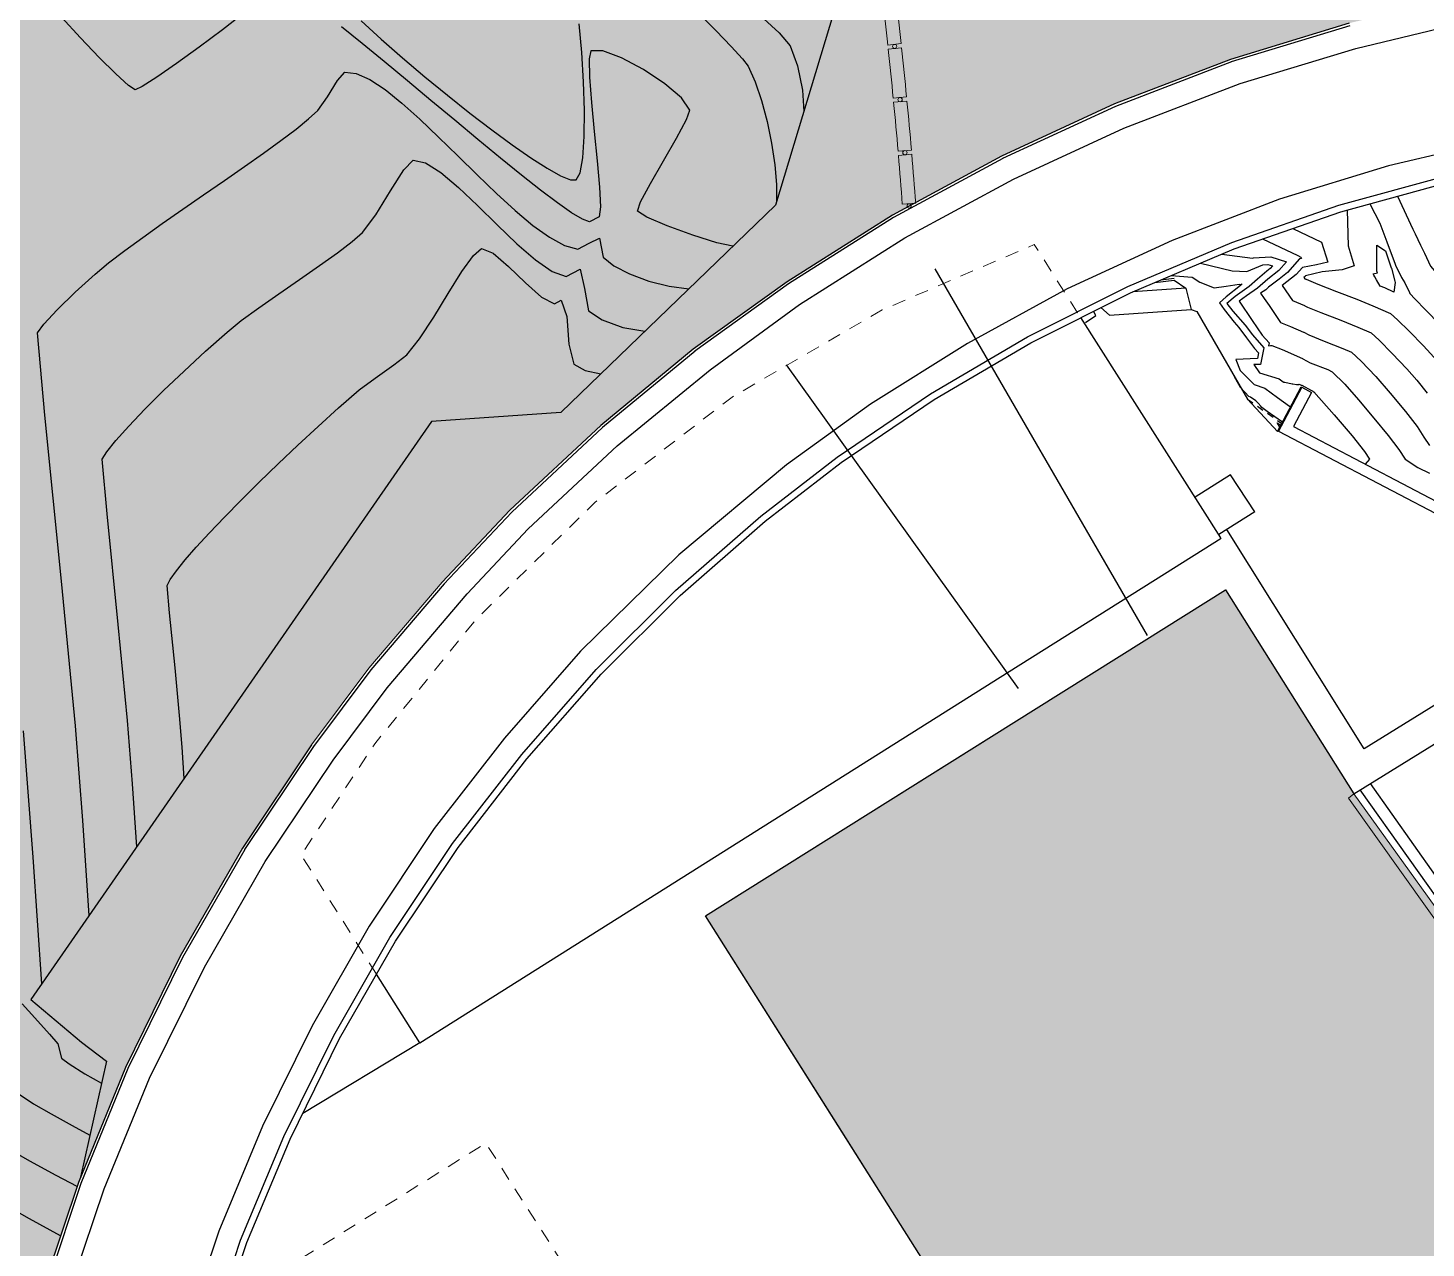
# Model space of a CAD drawing. Header units: millimetres. Extents: x -133 to 63340, y -143 to 109141.
# Drawn here: x 62348.8 to 62411.3, y 108595.5 to 108650 of the extents above; entities that cross this region are included whole.
import ezdxf

# ---------------------------------------------------------------- set-up
doc = ezdxf.new("R2010")
doc.units = ezdxf.units.MM
doc.header["$MEASUREMENT"] = 0
doc.linetypes.add('DOT', pattern=[0.55, 0.3, -0.25])
doc.linetypes.add('TRATTOPUNTO2', pattern=[12.7, 6.35, -3.175, 0, -3.175])
for name, color, linetype in [('assi', 6, 'TRATTOPUNTO2'), ('Bâti', 7, 'Continuous'), ('colore lago', 131, 'Continuous'), ('Couronnement', 7, 'Continuous'), ('curve livello 1m', 2, 'Continuous'), ('curve livello 5m', 7, 'Continuous'), ('LIN010CO', 2, 'Continuous'), ('LIN025CO', 7, 'Continuous'), ('Per+Mod Surf', 7, 'Continuous'), ('TalusHautBas', 7, 'Continuous'), ('TRATTCOLO-32', 255, 'Continuous')]:
    doc.layers.add(name, color=color, linetype=linetype)
doc.layers.add('Colori bordi', color=5, linetype='Continuous', plot=False)
doc.layers.add('no_plot', color=5, linetype='Continuous', plot=False)

# ---------------------------------------------------------------- blocks, each defined once
blk = doc.blocks.new('barrageflott')
at = {"layer": 'TRATTCOLO-32'}
h = blk.add_hatch(color=256, dxfattribs=at)
h.paths.add_polyline_path([(0.293, 0.116, 0.002639), (0.129, 2.309), (-0.469, 2.261, -0.002639), (-0.306, 0.074)])
h.paths.add_polyline_path([(0.114, 2.498, 0.002639), (-0.076, 4.69), (-0.673, 4.635, -0.002639), (-0.485, 2.45)])
h.paths.add_polyline_path([(-0.093, 4.879, 0.002639), (-0.307, 7.068), (-0.904, 7.007, -0.002639), (-0.69, 4.824)])
h.paths.add_polyline_path([(-0.327, 7.257, 0.002639), (-0.566, 9.444), (-1.162, 9.375, -0.002639), (-0.924, 7.195)])
h.paths.add_polyline_path([(-0.588, 9.633, 0.002639), (-0.852, 11.816), (-1.448, 11.741, -0.002639), (-1.184, 9.564)])
h.paths.add_polyline_path([(-0.876, 12.005, 0.002639), (-1.166, 14.185), (-1.76, 14.103, -0.002639), (-1.471, 11.929)])
at = {"layer": 'LIN010CO', "lineweight": 0}
for p, q in [((-0.924, 7.195), (-0.327, 7.257)), ((-0.904, 7.007), (-0.307, 7.068)), ((-0.69, 4.824), (-0.093, 4.879)), ((-0.673, 4.635), (-0.076, 4.69)), ((-0.485, 2.45), (0.114, 2.498)), ((-0.469, 2.261), (0.129, 2.309)), ((-0.306, 0.074), (0.293, 0.116))]:
    blk.add_line(p, q, dxfattribs=at)
for centre in [(-0.615, 7.132), (-0.383, 4.757), (-0.178, 2.38), (0, 0)]:
    blk.add_circle(centre, 0.095, dxfattribs=at)
for radius, start, end in [(207.744, 5.94398, 6.54885), (208.344, 5.94398, 6.54885), (207.744, 5.2868, 5.89167), (208.344, 5.2868, 5.89167), (207.744, 4.62963, 5.2345), (208.344, 4.62963, 5.2345), (207.744, 3.97246, 4.57733), (208.344, 3.97246, 4.57733)]:
    blk.add_arc((-207.55, -14.318), radius, start, end, dxfattribs=at)

msp = doc.modelspace()

# ---------------------------------------------------------------- hatches: boundary and pattern name
at = {"layer": 'colore lago', "linetype": 'Continuous', "lineweight": 0}
for points in [[(62394.5204, 108712.2459), (62395.117, 108711.6764), (62395.6406, 108710.6293), (62394.8002, 108710.3922), (62399.2235, 108704.7825), (62412.5003, 108708.5285), (62413.2067, 108707.6326), (62407.7302, 108697.8512), (62412.1535, 108692.2416), (62412.9472, 108693.6591), (62412.9542, 108692.0976), (62414.0082, 108690.1294), (62414.5077, 108689.1966), (62414.9207, 108688.4253), (62415.1861, 108687.9297), (62415.5083, 108687.3279), (62416.2931, 108686.7942), (62417.1906, 108686.23), (62417.969, 108685.782), (62418.4846, 108685.537), (62419.1884, 108685.4527), (62419.9557, 108685.3699), (62420.4783, 108685.1894), (62421.2527, 108684.8739), (62422.0468, 108684.518), (62422.5163, 108684.2624), (62423.4994, 108683.254), (62424.8803, 108681.83), (62425.6772, 108681.0253), (62426.388, 108680.3128), (62426.9073, 108679.7976), (62427.1296, 108679.5849), (62427.6677, 108679.3514), (62428.2779, 108678.8906), (62429.1097, 108678.186), (62429.7272, 108677.6064), (62430.0884, 108677.2216), (62430.467, 108676.3439), (62430.811, 108675.2778), (62431.1702, 108674.5108), (62431.6141, 108674.232), (62432.1182, 108673.9293), (62432.7182, 108673.2212), (62433.3642, 108672.3188), (62433.9717, 108671.5972), (62434.4688, 108671.2781), (62434.9585, 108671.0103), (62435.4179, 108670.7577), (62435.9831, 108670.3933), (62436.7708, 108669.8635), (62437.6389, 108669.2648), (62438.4457, 108668.6941), (62439.3646, 108668.0159), (62440.4199, 108667.2144), (62441.2951, 108666.53), (62442.2044, 108665.791), (62443.0885, 108665.0571), (62443.8645, 108664.3988), (62444.449, 108663.8865), (62444.7591, 108663.591), (62445.3244, 108662.7111), (62445.8151, 108661.9895), (62446.4679, 108661.7513), (62448.1936, 108661.1408), (62446.5378, 108652.8014), (62446.3027, 108651.6172), (62440.9509, 108652.5219), (62435.4435, 108653.0423), (62429.8796, 108653.2134), (62424.3375, 108653.0217), (62418.7888, 108652.4748), (62413.313, 108651.5404), (62407.8947, 108650.2381), (62402.5829, 108648.6194), (62397.4028, 108646.6292), (62392.3471, 108644.2966), (62387.4709, 108641.6608), (62382.7641, 108638.6807), (62378.5735, 108635.667), (62374.4327, 108632.2574), (62370.3747, 108628.4632), (62367.341, 108625.2477), (62364.0711, 108621.403), (62361.5015, 108617.9735), (62358.4141, 108613.3566), (62355.6386, 108608.5282), (62353.1888, 108603.5582), (62351.0878, 108598.4147), (62349.3183, 108593.1368), (62347.9014, 108587.7584), (62346.8307, 108582.3046), (62346.1263, 108576.8084), (62345.7933, 108571.4278), (62345.8092, 108565.8708), (62346.181, 108560.3104), (62346.9476, 108554.8198), (62348.0569, 108549.3677), (62348.9382, 108546.1575), (62347.7101, 108543.5061), (62343.6536, 108541.931), (62342.917, 108542.5188), (62342.059, 108542.9833), (62341.337, 108543.1852), (62340.5752, 108542.9743), (62339.6342, 108542.4682), (62338.6626, 108541.9356), (62337.8087, 108541.6455), (62337.3125, 108541.7296), (62336.3871, 108541.9326), (62334.0999, 108542.5173), (62331.1652, 108543.3198), (62327.978, 108544.2057), (62324.9329, 108545.0408), (62322.4248, 108545.6908), (62321.6797, 108545.8539), (62320.815, 108546.034), (62320.3039, 108546.1522), (62319.6879, 108546.4466), (62318.9296, 108546.8157), (62317.7863, 108547.2996), (62316.4033, 108547.8555), (62314.8859, 108548.4511), (62313.3395, 108549.0541), (62311.8694, 108549.6324), (62310.5809, 108550.1538), (62309.5794, 108550.586), (62308.9211, 108550.911), (62307.8794, 108551.5619), (62304.9319, 108553.2472), (62301.7635, 108555.25), (62299.7834, 108556.5397), (62298.9389, 108745.4947), (62330.7416, 108763.2145), (62333.3772, 108761.0595), (62337.2747, 108758.1642), (62341.9795, 108755.3069), (62347.0136, 108752.0356), (62351.8854, 108748.4512), (62355.9183, 108746.3193), (62362.3694, 108741.3887), (62363.4846, 108740.874), (62364.5999, 108740.3594), (62363.7039, 108740.0266), (62362.3265, 108739.5151), (62367.187, 108734.2797), (62380.1191, 108739.0825), (62380.8954, 108738.2464), (62376.2242, 108728.0558), (62381.0848, 108722.8205), (62382.5581, 108726.0346), (62383.6394, 108725.543), (62383.921, 108725.2729), (62384.545, 108724.7826), (62385.3252, 108724.2188), (62386.1902, 108723.6166), (62387.0683, 108723.0109), (62387.888, 108722.4367), (62388.5779, 108721.9292), (62389.0664, 108721.5233), (62389.5101, 108720.9867), (62390.0985, 108720.2676), (62390.648, 108719.643), (62391.287, 108718.9268), (62391.6211, 108718.5385), (62391.925, 108717.8958), (62392.2269, 108717.0545), (62392.8338, 108715.1478), (62393.1436, 108714.2685), (62393.4608, 108713.5627)], [(62548.2785, 108427.2813), (62545.2149, 108437.4977), (62544.7767, 108445.1398), (62545.6037, 108453.1916), (62543.8249, 108460.0907), (62537.2375, 108468.8864), (62530.5503, 108474.2875), (62527.7446, 108478.4761), (62523.6239, 108483.7567), (62517.3885, 108489.8759), (62515.2465, 108489.6403), (62513.6669, 108491.3373), (62513.9099, 108495.5974), (62504.855, 108507.9517), (62496.2324, 108519.7164), (62493.3544, 108519.0168), (62485.4277, 108525.3848), (62484.6684, 108528.5086), (62471.2359, 108544.4414), (62471.3593, 108544.5426), (62471.1446, 108544.7908), (62466.395, 108550.2796), (62461.1114, 108555.785), (62451.9812, 108564.9833), (62445.6934, 108571.4023), (62438.2814, 108579.0072), (62431.6209, 108586.0355), (62422.3658, 108596.3263), (62419.2028, 108600.3592), (62408.0987, 108615.7917), (62402.3619, 108624.9029), (62401.9106, 108624.6198), (62397.083, 108621.5924), (62391.7798, 108618.2667), (62379.1258, 108610.3312), (62385.2068, 108600.697), (62399.8054, 108577.5683), (62397.3883, 108576.0313), (62399.2665, 108572.8528), (62400.2625, 108570.8412), (62401.9219, 108566.4966), (62403.538, 108562.2348), (62405.2955, 108558.0946), (62407.9973, 108552.7666), (62411.016, 108547.6991), (62415.008, 108541.4499), (62417.547, 108537.4023), (62418.8645, 108535.302), (62423.7176, 108527.6886), (62427.3396, 108522.0308), (62428.8547, 108522.3015), (62431.9449, 108520.4683), (62435.17, 108517.1027), (62435.248, 108508.375), (62442.5794, 108497.7776), (62448.4078, 108490.3296), (62458.0371, 108478.2075), (62469.2124, 108462.4823), (62469.097, 108462.1315), (62477.4132, 108450.0308), (62487.1869, 108436.2424), (62497.2899, 108418.8124), (62505.266, 108404.2863), (62555.9335, 108404.5128), (62554.0622, 108410.815), (62549.8898, 108422.0895)]]:
    msp.add_hatch(color=256, dxfattribs=at).paths.add_polyline_path(points)

# ---------------------------------------------------------------- linework, layer by layer
at = {"layer": 'assi', "ltscale": 3}
for p, q in [((62389.3734, 108639.2509), (62398.8577, 108622.8576)), ((62382.7213, 108634.9568), (62393.0938, 108620.488))]:
    msp.add_line(p, q, dxfattribs=at)
at = {"layer": 'Bâti', "color": 2, "linetype": 'Continuous'}
for p, q in [((62399.2023, 108638.6463), (62400.0768, 108638.7545)), ((62399.4699, 108638.76), (62400.0729, 108638.8346)), ((62400.5876, 108638.3984), (62398.2198, 108638.2289)), ((62396.573, 108637.1644), (62396.4681, 108637.3598)), ((62396.7947, 108637.5232), (62397.1799, 108637.1911)), ((62397.1799, 108637.1911), (62400.8269, 108637.4364)), ((62395.8889, 108637.0765), (62402.1465, 108627.2242)), ((62396.1031, 108636.8586), (62396.573, 108637.1644)), ((62404.6961, 108631.9828), (62405.7477, 108633.9761)), ((62405.7709, 108633.9638), (62404.9666, 108632.4419)), ((62406.213, 108633.7301), (62405.4087, 108632.2083)), ((62405.7709, 108633.9638), (62406.213, 108633.7301)), ((62404.9666, 108632.4419), (62404.7352, 108632.0009)), ((62404.7352, 108632.0009), (62404.6961, 108631.9828)), ((62404.7352, 108632.0009), (62409.1706, 108629.6739)), ((62402.5909, 108630.0393), (62401.0054, 108629.0445)), ((62403.6743, 108628.3901), (62402.5909, 108630.0393)), ((62409.1706, 108629.6739), (62420.785, 108623.5805)), ((62403.6743, 108628.3901), (62402.0629, 108627.3791)), ((62408.5607, 108617.8038), (62402.4215, 108627.6041)), ((62399.6316, 108625.6169), (62402.1676, 108627.2143)), ((62392.6944, 108621.2472), (62399.6316, 108625.6169)), ((62398.7274, 108622.6236), (62402.3619, 108624.9029)), ((62402.3619, 108624.9029), (62408.0987, 108615.7917)), ((62393.8964, 108619.594), (62398.7274, 108622.6236)), ((62366.344, 108604.649), (62392.6944, 108621.2472)), ((62412.5796, 108620.2848), (62408.5607, 108617.8038)), ((62379.1258, 108610.3312), (62393.8964, 108619.594)), ((62408.0987, 108615.7917), (62413.448, 108619.0887)), ((62408.8283, 108616.2414), (62413.8112, 108609.1909)), ((62413.4247, 108608.8685), (62408.3835, 108615.9673)), ((62399.8054, 108577.5683), (62379.1258, 108610.3312)), ((62366.344, 108604.649), (62364.4073, 108607.7206)), ((62366.344, 108604.649), (62361.115, 108601.4986))]:
    msp.add_line(p, q, dxfattribs=at)
at = {"layer": 'Bâti', "color": 2, "linetype": 'Continuous', "lineweight": 0}
for p, q in [((62407.8649, 108615.599), (62408.0987, 108615.7917)), ((62412.9061, 108608.5002), (62407.8649, 108615.599))]:
    msp.add_line(p, q, dxfattribs=at)
at = {"layer": 'Colori bordi', "linetype": 'Continuous', "lineweight": 0, "flags": 128}
for points in [[(62407.8947, 108650.2381), (62402.5829, 108648.6194), (62397.4028, 108646.6292), (62392.3471, 108644.2966), (62387.4709, 108641.6608), (62382.7641, 108638.6807), (62378.5735, 108635.667), (62374.4327, 108632.2574), (62370.3747, 108628.4632), (62367.341, 108625.2477), (62364.0711, 108621.403), (62361.5015, 108617.9735), (62358.4141, 108613.3566), (62355.6386, 108608.5282), (62353.1888, 108603.5582), (62351.0878, 108598.4147), (62349.3183, 108593.1368)], [(62419.2028, 108600.3592), (62408.0987, 108615.7917), (62402.3619, 108624.9029), (62401.9106, 108624.6198), (62397.083, 108621.5924), (62391.7798, 108618.2667), (62379.1258, 108610.3312), (62385.2068, 108600.697), (62399.8054, 108577.5683), (62397.3883, 108576.0313), (62399.2665, 108572.8528), (62400.2625, 108570.8412), (62401.9219, 108566.4966), (62403.538, 108562.2348), (62405.2955, 108558.0946), (62407.9973, 108552.7666), (62411.016, 108547.6991), (62415.008, 108541.4499)]]:
    msp.add_lwpolyline(points, dxfattribs=at)
at = {"layer": 'Couronnement', "color": 2, "linetype": 'Continuous'}
for p, q in [((62407.8947, 108650.2382), (62402.5829, 108648.6194)), ((62407.9211, 108650.1211), (62402.6178, 108648.5049)), ((62408.1878, 108649.1085), (62413.4632, 108650.376)), ((62402.5829, 108648.6194), (62397.4028, 108646.6292)), ((62403.0167, 108647.5373), (62408.1878, 108649.1085)), ((62402.6259, 108648.5074), (62397.4458, 108646.5172)), ((62397.8216, 108645.5421), (62403.0167, 108647.5373)), ((62397.4028, 108646.6292), (62392.3471, 108644.2966)), ((62397.4458, 108646.5172), (62392.3973, 108644.1879)), ((62392.8917, 108643.267), (62397.8216, 108645.5421)), ((62414.5991, 108645.0311), (62409.6462, 108643.8609)), ((62392.3471, 108644.2966), (62387.4709, 108641.6608)), ((62392.4042, 108644.1911), (62387.5255, 108641.554)), ((62409.6462, 108643.8609), (62404.7849, 108642.3682)), ((62388.0334, 108640.6413), (62392.8917, 108643.267)), ((62407.4345, 108642.0951), (62412.2823, 108643.4241)), ((62407.5234, 108641.8084), (62412.3515, 108643.132)), ((62404.7849, 108642.3682), (62399.9751, 108640.5187)), ((62402.6457, 108640.4351), (62407.4345, 108642.0951)), ((62402.7537, 108640.1551), (62407.5234, 108641.8084)), ((62387.4709, 108641.6608), (62382.7641, 108638.6807)), ((62387.5255, 108641.554), (62382.8281, 108638.5797)), ((62383.3237, 108637.6642), (62388.0334, 108640.6413)), ((62399.9751, 108640.5187), (62395.2867, 108638.3667)), ((62397.9986, 108638.4609), (62402.6457, 108640.4351)), ((62398.1245, 108638.1884), (62402.7537, 108640.1551)), ((62382.7641, 108638.6807), (62378.5735, 108635.667)), ((62382.834, 108638.5835), (62378.6435, 108635.5698)), ((62395.2867, 108638.3667), (62390.8315, 108635.9248)), ((62393.5133, 108636.2172), (62397.9986, 108638.4609)), ((62393.6564, 108635.9534), (62398.1245, 108638.1884)), ((62379.3247, 108634.7393), (62383.3237, 108637.6642)), ((62389.1775, 108633.6729), (62393.5133, 108636.2172)), ((62378.5735, 108635.667), (62374.4327, 108632.2574)), ((62378.6498, 108635.5743), (62374.507, 108632.1632)), ((62390.8315, 108635.9248), (62386.4936, 108633.2093)), ((62389.3377, 108633.4191), (62393.6564, 108635.9534)), ((62375.1708, 108631.3497), (62379.3247, 108634.7393)), ((62385.0001, 108630.8384), (62389.1775, 108633.6729)), ((62386.4936, 108633.2093), (62382.7377, 108630.4935)), ((62385.1763, 108630.5954), (62389.3377, 108633.4191)), ((62374.4327, 108632.2574), (62370.3747, 108628.4633)), ((62374.507, 108632.1632), (62370.4563, 108628.3759)), ((62371.1974, 108627.6249), (62375.1708, 108631.3497)), ((62382.7377, 108630.4935), (62377.9286, 108626.471)), ((62381.5904, 108628.2041), (62385.0001, 108630.8384)), ((62381.781, 108627.9722), (62385.1763, 108630.5954)), ((62370.3747, 108628.4633), (62367.341, 108625.2477)), ((62370.4618, 108628.381), (62367.4282, 108625.1654)), ((62377.7841, 108624.8788), (62381.5904, 108628.2041)), ((62377.9887, 108624.6593), (62381.781, 108627.9722)), ((62368.4664, 108624.7227), (62371.1974, 108627.6249)), ((62377.9286, 108626.471), (62373.5318, 108622.1643)), ((62367.4324, 108625.1699), (62364.1622, 108621.3255)), ((62374.2325, 108621.3468), (62377.7841, 108624.8788)), ((62364.8811, 108620.5226), (62368.4664, 108624.7227)), ((62374.4514, 108621.1414), (62377.9887, 108624.6593)), ((62373.5318, 108622.1643), (62370.1302, 108618.2741)), ((62364.1622, 108621.3255), (62361.5971, 108617.9018)), ((62370.9057, 108617.5424), (62374.2325, 108621.3468)), ((62371.1373, 108617.3516), (62374.4514, 108621.1414)), ((62362.4695, 108617.2908), (62364.8811, 108620.5226)), ((62361.5015, 108617.9735), (62358.4141, 108613.3567)), ((62370.1302, 108618.2741), (62366.9932, 108614.234)), ((62361.601, 108617.907), (62358.5136, 108613.2901)), ((62367.8135, 108613.5593), (62370.9057, 108617.5424)), ((62368.057, 108613.3838), (62371.1373, 108617.3516)), ((62359.4367, 108612.7572), (62362.4695, 108617.2908)), ((62366.9932, 108614.234), (62364.0787, 108609.8699)), ((62365.0026, 108609.3575), (62367.8135, 108613.5593)), ((62358.4141, 108613.3567), (62355.6386, 108608.5282)), ((62358.5181, 108613.2969), (62355.7423, 108608.4677)), ((62365.2577, 108609.1992), (62368.057, 108613.3838)), ((62356.7218, 108608.042), (62359.4367, 108612.7572)), ((62364.0787, 108609.8699), (62361.5356, 108605.4115)), ((62362.4971, 108604.9829), (62365.0026, 108609.3575)), ((62362.7622, 108604.842), (62365.2577, 108609.1992)), ((62355.6386, 108608.5282), (62353.1888, 108603.5582)), ((62355.7423, 108608.4677), (62353.2962, 108603.5053)), ((62354.266, 108603.076), (62356.7218, 108608.042)), ((62361.5356, 108605.4115), (62359.3206, 108600.9286)), ((62360.275, 108600.4722), (62362.4971, 108604.9829)), ((62360.5482, 108600.3481), (62362.7622, 108604.842)), ((62353.1888, 108603.5582), (62351.0878, 108598.4148)), ((62353.2999, 108603.5128), (62351.1988, 108598.3694)), ((62352.2371, 108598.1269), (62354.266, 108603.076)), ((62359.3206, 108600.9286), (62357.3635, 108596.2398)), ((62358.3388, 108595.8278), (62360.275, 108600.4722)), ((62358.6199, 108595.7224), (62360.5482, 108600.3481)), ((62351.0878, 108598.4148), (62349.3183, 108593.1368)), ((62351.1988, 108598.3694), (62349.4319, 108593.0987)), ((62350.4339, 108592.7938), (62352.2371, 108598.1269)), ((62357.3635, 108596.2398), (62355.7322, 108591.3905)), ((62356.7418, 108591.0499), (62358.3388, 108595.8278)), ((62357.0291, 108590.9632), (62358.6199, 108595.7224))]:
    msp.add_line(p, q, dxfattribs=at)
at = {"layer": 'Couronnement', "color": 2, "linetype": 'Continuous', "lineweight": 0}
for p, q in [((62367.3413, 108625.2474), (62364.0711, 108621.403)), ((62364.0665, 108621.3972), (62361.5015, 108617.9735))]:
    msp.add_line(p, q, dxfattribs=at)
at = {"layer": 'curve livello 5m', "color": 2, "flags": 128}
for points in [[(62351.5717, 108610.3495), (62351.2827, 108614.5919), (62350.9557, 108618.8316), (62350.9557, 108618.8316), (62350.3316, 108625.2884), (62349.578, 108632.7176), (62349.2563, 108636.3966), (62349.2563, 108636.3966), (62349.5337, 108636.7807), (62350.136, 108637.4279), (62350.9424, 108638.2153), (62351.8321, 108639.0201), (62351.8321, 108639.0201), (62352.4366, 108639.5181), (62353.1536, 108640.0681), (62353.9598, 108640.6589), (62354.8318, 108641.2791), (62355.7464, 108641.9177), (62356.68, 108642.5632), (62357.6094, 108643.2046), (62358.5112, 108643.8304), (62359.3619, 108644.4296), (62360.1383, 108644.9908), (62360.8169, 108645.5028), (62361.3745, 108645.9543), (62361.7875, 108646.3342), (62362.2184, 108646.939), (62362.6693, 108647.6717), (62362.9887, 108648.0452), (62363.4996, 108647.9949), (62364.1059, 108647.7245), (62364.7926, 108647.2692), (62365.5449, 108646.6642), (62366.348, 108645.9449), (62367.187, 108645.1463), (62368.047, 108644.3038), (62368.9133, 108643.4527), (62369.771, 108642.628), (62370.6052, 108641.8652), (62371.4011, 108641.1994), (62372.1439, 108640.6658), (62372.8186, 108640.2998), (62373.4105, 108640.1365), (62373.9131, 108640.3988), (62374.3727, 108640.6199), (62374.5418, 108639.7718), (62375.016, 108639.3899), (62375.7283, 108639.0247), (62376.5867, 108638.71), (62377.4992, 108638.4794), (62378.3738, 108638.3667)], [(62410.0611, 108642.5041), (62410.737, 108641.0267), (62410.8432, 108640.8195), (62411.0816, 108640.3123), (62411.255, 108639.96), (62411.53, 108639.3805), (62411.967, 108638.8701), (62412.5762, 108638.2654), (62413.1981, 108637.6503), (62413.6729, 108637.1088), (62413.6729, 108637.1088), (62414.129, 108636.2831), (62416.7133, 108633.6892), (62418.8319, 108631.5626)], [(62402.1934, 108639.917), (62403.5753, 108639.7256), (62403.6216, 108639.7447), (62404.3849, 108639.7905), (62405.0898, 108639.5631), (62404.7531, 108639.1829), (62404.2516, 108638.7952), (62403.7921, 108638.3931), (62403.3088, 108638.0522), (62402.9699, 108637.8044), (62402.9699, 108637.8044), (62403.5572, 108636.9497), (62404.0066, 108636.2957), (62404.3116, 108635.9471), (62404.2872, 108635.8205), (62404.3809, 108635.8242), (62404.409, 108635.8253), (62404.4204, 108635.8258), (62404.4256, 108635.826), (62404.428, 108635.8261), (62404.4288, 108635.827), (62404.8946, 108635.6539), (62405.8019, 108635.2447), (62405.8019, 108635.2447), (62405.8191, 108635.2355), (62406.1476, 108635.0598), (62406.9342, 108634.7491), (62407.1392, 108634.6577), (62407.6947, 108634.0978), (62408.3108, 108633.3971), (62408.9953, 108632.5857), (62409.6348, 108631.8002), (62410.1158, 108631.1778), (62410.1158, 108631.1778), (62410.3905, 108630.7537), (62410.9692, 108630.3816), (62411.479, 108630.1251)], [(62348.3871, 108602.3884), (62349.0818, 108601.932), (62349.8667, 108601.4745), (62350.8001, 108600.9542), (62351.602, 108600.5272)]]:
    msp.add_lwpolyline(points, dxfattribs=at)
at = {"layer": 'LIN025CO', "color": 2, "linetype": 'DOT', "lineweight": 0, "ltscale": 2, "flags": 128}
msp.add_lwpolyline([(62364.4073, 108607.7206), (62361.0427, 108613.0568), (62364.3413, 108618.0273), (62368.8658, 108623.5906), (62374.1739, 108628.8102), (62380.3039, 108633.5145), (62387.015, 108637.416), (62393.8148, 108640.3421), (62395.8889, 108637.0765)], dxfattribs=at)
msp.add_lwpolyline([(62382.778, 108579.0894), (62369.2961, 108600.1672), (62356.6822, 108592.2802), (62357.039, 108585.3131), (62360.8747, 108583.2294), (62364.1686, 108578.11), (62369.6354, 108581.6292), (62374.5096, 108573.8852), (62382.778, 108579.0894)], close=True, dxfattribs=at)
at = {"layer": 'no_plot', "flags": 128}
for points in [[(62358.4866, 108650.686), (62357.5201, 108649.9389), (62356.4802, 108649.1625), (62355.4685, 108648.4315), (62354.5861, 108647.8204), (62353.9347, 108647.4034), (62353.6154, 108647.2553), (62353.6154, 108647.2553), (62353.318, 108647.4551), (62352.7575, 108647.9697), (62352.0173, 108648.7101), (62351.1805, 108649.5871), (62350.3307, 108650.5118)], [(62378.8631, 108650.6301), (62379.5953, 108649.9018), (62380.2674, 108649.2023), (62380.778, 108648.6398), (62381.0257, 108648.3223), (62381.3349, 108647.6207), (62381.6195, 108646.7755), (62381.8685, 108645.8398), (62382.0707, 108644.8667), (62382.2152, 108643.9094), (62382.291, 108643.0207), (62382.2869, 108642.254)], [(62381.7268, 108650.433), (62382.4091, 108649.8092), (62382.9029, 108649.2261), (62383.232, 108648.3321), (62383.4576, 108647.2467), (62383.512, 108646.2955)], [(62380.3438, 108640.2719), (62379.6237, 108640.423), (62378.5504, 108640.76), (62377.4106, 108641.178), (62376.4909, 108641.5717), (62376.0779, 108641.836), (62376.0779, 108641.836), (62376.2164, 108642.2544), (62376.6527, 108643.0704), (62377.239, 108644.0863), (62377.8274, 108645.1043), (62378.27, 108645.9267), (62378.419, 108646.3558), (62378.419, 108646.3558), (62378.0459, 108646.8929), (62377.2982, 108647.5295), (62376.3477, 108648.1623), (62375.3664, 108648.6883), (62374.5262, 108649.0043), (62373.9989, 108649.0073), (62373.9989, 108649.0073), (62373.9162, 108648.6421), (62373.9347, 108647.8183), (62374.0223, 108646.6847), (62374.1466, 108645.39), (62374.2754, 108644.0829), (62374.3765, 108642.9122), (62374.4176, 108642.0266), (62374.3664, 108641.5748), (62374.3664, 108641.5748), (62373.9314, 108641.3562), (62373.6131, 108641.4713), (62373.1286, 108641.7597), (62372.4987, 108642.1996), (62371.7446, 108642.7689), (62370.8873, 108643.4454), (62369.9479, 108644.2073), (62368.9474, 108645.0325), (62367.9068, 108645.8989), (62366.8471, 108646.7845), (62365.7895, 108647.6672), (62364.755, 108648.5252), (62363.7646, 108649.3362), (62362.8393, 108650.0783)], [(62363.7304, 108650.3354), (62364.6189, 108649.5251), (62365.5736, 108648.6883), (62366.5697, 108647.8448), (62367.5828, 108647.0144), (62368.588, 108646.217), (62369.5609, 108645.4725), (62370.4768, 108644.8007), (62371.3111, 108644.2215), (62372.039, 108643.7548), (62372.6361, 108643.4205), (62373.0777, 108643.2383), (62373.3391, 108643.2281), (62373.5147, 108643.5412), (62373.632, 108644.2179), (62373.6947, 108645.1767), (62373.7065, 108646.3361), (62373.6709, 108647.6144), (62373.5915, 108648.9302), (62373.4721, 108650.2018)], [(62353.6933, 108613.4123), (62353.501, 108616.2356), (62353.2833, 108619.057), (62353.2833, 108619.057), (62352.868, 108623.3539), (62352.3665, 108628.298), (62352.1524, 108630.7464), (62352.1524, 108630.7464), (62352.3487, 108631.0745), (62352.7536, 108631.5785), (62353.3345, 108632.2251), (62354.0586, 108632.9809), (62354.8934, 108633.8128), (62355.806, 108634.6872), (62356.7637, 108635.5711), (62357.7339, 108636.4309), (62357.7339, 108636.4309), (62358.3661, 108636.939), (62359.1554, 108637.5191), (62360.041, 108638.1421), (62360.9619, 108638.7785), (62361.8572, 108639.3992), (62362.666, 108639.9748), (62363.3275, 108640.476), (62363.7806, 108640.8734), (62363.7806, 108640.8734), (62364.3766, 108641.672), (62365.0341, 108642.7358), (62365.6323, 108643.6768), (62366.0505, 108644.1067), (62366.5997, 108643.9915), (62367.2871, 108643.5578), (62368.0762, 108642.8927), (62368.9301, 108642.0832), (62369.8122, 108641.2163), (62370.686, 108640.3792), (62371.5145, 108639.6589), (62372.2613, 108639.1424), (62372.8897, 108638.9167), (62373.5211, 108639.234), (62373.7118, 108638.3693), (62373.89, 108637.3833), (62374.499, 108636.9705), (62375.4301, 108636.6291), (62376.4039, 108636.4616)], [(62407.8024, 108641.8849), (62407.8425, 108640.2791), (62408.1168, 108639.396), (62407.5805, 108639.2037), (62406.684, 108639.1191), (62405.9452, 108638.9463), (62405.9202, 108638.918), (62405.8638, 108638.8744), (62405.9055, 108638.8138), (62405.9534, 108638.7935), (62405.9539, 108638.7932), (62405.9643, 108638.7876), (62406.4956, 108638.569), (62407.3315, 108638.2445), (62408.2318, 108637.8961), (62408.9561, 108637.606), (62409.736, 108637.2583), (62410.0535, 108636.9814), (62410.5775, 108636.4676), (62411.209, 108635.8167), (62411.8489, 108635.1285)], [(62408.8235, 108642.1648), (62409.2593, 108641.2967), (62409.5814, 108640.4579), (62409.9476, 108639.4689), (62409.9712, 108639.4229), (62410.2267, 108638.8655), (62410.3778, 108638.6227), (62410.5846, 108638.2027), (62410.6066, 108638.1563), (62410.8394, 108637.903), (62411.3006, 108637.4206), (62411.9686, 108636.746), (62412.7482, 108635.9672), (62413.2337, 108635.4721), (62413.38, 108635.2956), (62413.8679, 108634.5482), (62414.4119, 108633.6681), (62414.7689, 108633.1515), (62414.7951, 108633.1371), (62415.4229, 108632.585), (62416.1291, 108631.864), (62416.8114, 108631.1676)], [(62405.3678, 108641.0612), (62406.6599, 108640.45), (62406.9377, 108639.5558), (62406.4335, 108639.4335), (62405.8112, 108639.3225), (62405.5312, 108639.0063), (62404.8992, 108638.5178), (62405.3661, 108637.8382), (62405.9029, 108637.6105), (62405.909, 108637.6073), (62406.0254, 108637.545), (62406.6197, 108637.3043), (62407.5152, 108636.9583), (62408.2822, 108636.6537), (62408.8704, 108636.3915), (62409.228, 108636.0695), (62409.8183, 108635.4745), (62410.4642, 108634.7849), (62410.9108, 108634.273), (62411.3862, 108633.6995)], [(62404.019, 108640.5937), (62405.5979, 108639.8469), (62405.7385, 108639.7803), (62405.7586, 108639.7156), (62405.6771, 108639.6988), (62405.1422, 108639.0946), (62404.7571, 108638.795), (62404.2881, 108638.4344), (62404.1614, 108638.3235), (62403.9345, 108638.1611), (62404.0966, 108637.9253), (62404.3104, 108637.6141), (62404.8267, 108636.8626), (62405.2665, 108636.6725), (62405.8524, 108636.4276), (62405.8641, 108636.4214), (62406.0865, 108636.3024), (62406.7819, 108636.0261), (62407.6082, 108635.7014), (62408.0048, 108635.5246), (62408.4328, 108635.1224), (62409.0794, 108634.4414), (62409.7239, 108633.7026), (62410.4099, 108632.8751), (62410.9318, 108632.2072), (62411.2378, 108631.7285), (62411.4851, 108631.3532)], [(62355.8149, 108616.4751), (62355.7192, 108617.8792), (62355.611, 108619.2824), (62355.611, 108619.2824), (62355.4044, 108621.4195), (62355.155, 108623.8784), (62355.0485, 108625.0961), (62355.0485, 108625.0961), (62355.1936, 108625.3719), (62355.4676, 108625.7577), (62355.8587, 108626.2415), (62356.3553, 108626.8113), (62356.9457, 108627.4552), (62357.618, 108628.1613), (62358.3606, 108628.9177), (62359.1618, 108629.7123), (62360.0098, 108630.5333), (62360.893, 108631.3687), (62361.7995, 108632.2065), (62362.7176, 108633.0349), (62363.6357, 108633.8418), (62363.6357, 108633.8418), (62364.3446, 108634.3724), (62365.1934, 108634.9615), (62365.7737, 108635.4126), (62365.7737, 108635.4126), (62366.3393, 108636.1241), (62366.9714, 108637.0936), (62367.6174, 108638.1519), (62368.2246, 108639.1299), (62368.7404, 108639.8584), (62369.1122, 108640.1682), (62369.6312, 108639.9583), (62370.3182, 108639.3644), (62371.0713, 108638.6285), (62371.7888, 108637.992), (62372.3688, 108637.6969), (62372.6695, 108637.848), (62372.9141, 108637.1191), (62373.0109, 108635.89), (62373.2383, 108634.9948), (62373.7385, 108634.71), (62374.4339, 108634.5564)], [(62401.2426, 108639.5131), (62402.6669, 108639.1662), (62403.3122, 108639.1427), (62404.0278, 108639.4382), (62404.2546, 108639.4518), (62404.4642, 108639.3842), (62404.3641, 108639.2712), (62404.215, 108639.1559), (62403.8021, 108638.7938), (62403.4228, 108638.4628), (62402.7984, 108638.0157), (62402.4261, 108637.7067), (62402.6897, 108637.3572), (62403.2435, 108636.7348), (62403.57, 108636.3002), (62404.0758, 108635.7223), (62403.9333, 108634.9833), (62403.627, 108634.9724), (62403.8864, 108634.6132), (62404.7595, 108634.3328), (62404.9418, 108634.198), (62404.9557, 108634.1953), (62404.9923, 108634.1886), (62405.0173, 108634.184), (62405.3393, 108634.1216), (62405.3426, 108634.1211), (62405.3465, 108634.1203), (62405.3719, 108634.1159), (62405.5345, 108634.0838), (62405.5444, 108634.0842), (62405.6145, 108634.0869), (62405.6479, 108634.0883), (62405.6586, 108634.1011), (62405.7513, 108634.0617), (62405.7742, 108634.0497), (62406.2087, 108633.8171), (62406.2602, 108633.7968), (62406.2736, 108633.7908), (62406.3099, 108633.7542), (62407.2233, 108632.7253), (62408.0202, 108631.7885), (62408.5839, 108631.0844), (62408.7978, 108630.7537), (62408.7978, 108630.7537), (62408.6124, 108630.5289)], [(62399.9315, 108638.9561), (62400.8768, 108638.8765), (62401.2119, 108638.6612), (62401.8585, 108638.4134), (62402.3892, 108638.4825), (62402.9819, 108638.5691), (62403.049, 108638.5598), (62403.1168, 108638.5878), (62403.0535, 108638.5324), (62403.0283, 108638.5144), (62402.3894, 108638.0045), (62402.0952, 108637.7401), (62402.2989, 108637.4434), (62402.7558, 108636.8643), (62402.9629, 108636.6315), (62403.3102, 108636.1697), (62403.6639, 108635.6986), (62403.84, 108635.4974), (62403.7904, 108635.2402), (62402.8324, 108635.2059), (62403.0137, 108634.7071), (62403.6439, 108634.0826), (62404.1245, 108633.9282), (62404.6887, 108633.5071), (62405.2242, 108633.1154), (62405.2242, 108633.1154), (62405.285, 108633.1036)], [(62404.9087, 108632.3943), (62404.2251, 108632.8844), (62403.9816, 108633.0621), (62403.9379, 108633.1108), (62403.8177, 108633.2446), (62403.7458, 108633.3247), (62403.7195, 108633.3538), (62403.4896, 108633.5237), (62403.4014, 108633.5521), (62403.0387, 108633.9446), (62402.773, 108634.4218)], [(62404.789, 108632.1633), (62404.6796, 108632.377), (62404.841, 108632.2644)], [(62349.4501, 108607.2868), (62349.0645, 108612.9483), (62348.628, 108618.6062)], [(62348.5725, 108606.4007), (62349.1345, 108605.7658), (62349.8, 108605.0439), (62350.1716, 108604.6032), (62350.3225, 108603.9623), (62350.6767, 108603.7107), (62351.3776, 108603.2691), (62352.1218, 108602.8543)], [(62351.0258, 108598.2299), (62350.0966, 108598.7207), (62348.9178, 108599.3682), (62347.7471, 108600.0303)], [(62350.2865, 108596.0248), (62348.9052, 108596.7853), (62347.2577, 108597.7151)]]:
    msp.add_lwpolyline(points, dxfattribs=at)
msp.add_lwpolyline([(62409.9461, 108638.6452), (62409.8901, 108638.2192), (62409.4867, 108638.3991), (62409.2846, 108638.4789), (62409.1199, 108638.7608), (62409.0389, 108638.8996), (62408.9987, 108638.9684), (62408.9587, 108639.0369), (62409.1524, 108639.077), (62409.1312, 108639.1455), (62409.1287, 108639.2446), (62409.1252, 108639.9827), (62409.1318, 108640.3206), (62409.1318, 108640.3206), (62409.5209, 108640.0548), (62409.7773, 108639.2978), (62409.7757, 108639.293), (62409.7789, 108639.2907), (62409.7808, 108639.2826), (62409.9329, 108638.7052)], close=True, dxfattribs=at)
at = {"layer": 'Per+Mod Surf', "color": 2, "linetype": 'Continuous'}
for p, q in [((62384.856, 108650.7293), (62382.2428, 108642.1084)), ((62382.2428, 108642.1084), (62372.6472, 108632.8285)), ((62400.0768, 108638.7545), (62400.5876, 108638.3984)), ((62400.5876, 108638.3984), (62400.8269, 108637.4364)), ((62400.8269, 108637.4364), (62401.0783, 108637.3436)), ((62401.0783, 108637.3436), (62403.3468, 108633.4327)), ((62406.213, 108633.7301), (62405.4087, 108632.2083)), ((62405.7477, 108633.9761), (62405.7709, 108633.9638)), ((62405.7709, 108633.9638), (62406.213, 108633.7301)), ((62403.3468, 108633.4327), (62404.6961, 108631.9828)), ((62366.8639, 108632.4256), (62348.9642, 108606.5854)), ((62372.6472, 108632.8285), (62366.8639, 108632.4256)), ((62405.4087, 108632.2083), (62409.95, 108629.8262)), ((62409.95, 108629.8262), (62421.0164, 108624.0216)), ((62348.9642, 108606.5854), (62351.2167, 108604.6894)), ((62351.2167, 108604.6894), (62352.3396, 108603.8294)), ((62352.3396, 108603.8294), (62351.1813, 108598.6438))]:
    msp.add_line(p, q, dxfattribs=at)
at = {"layer": 'TalusHautBas', "color": 2, "linetype": 'DOT'}
msp.add_line((62403.3468, 108633.4327), (62404.8819, 108632.3438), dxfattribs=at)

# ---------------------------------------------------------------- block references
at = {"layer": 'curve livello 1m', "linetype": 'Continuous', "lineweight": 0, "rotation": 0.2553795768294865}
msp.add_blockref('barrageflott', (62388.222, 108642.0671), dxfattribs=at)

doc.saveas('drawing.dxf')
